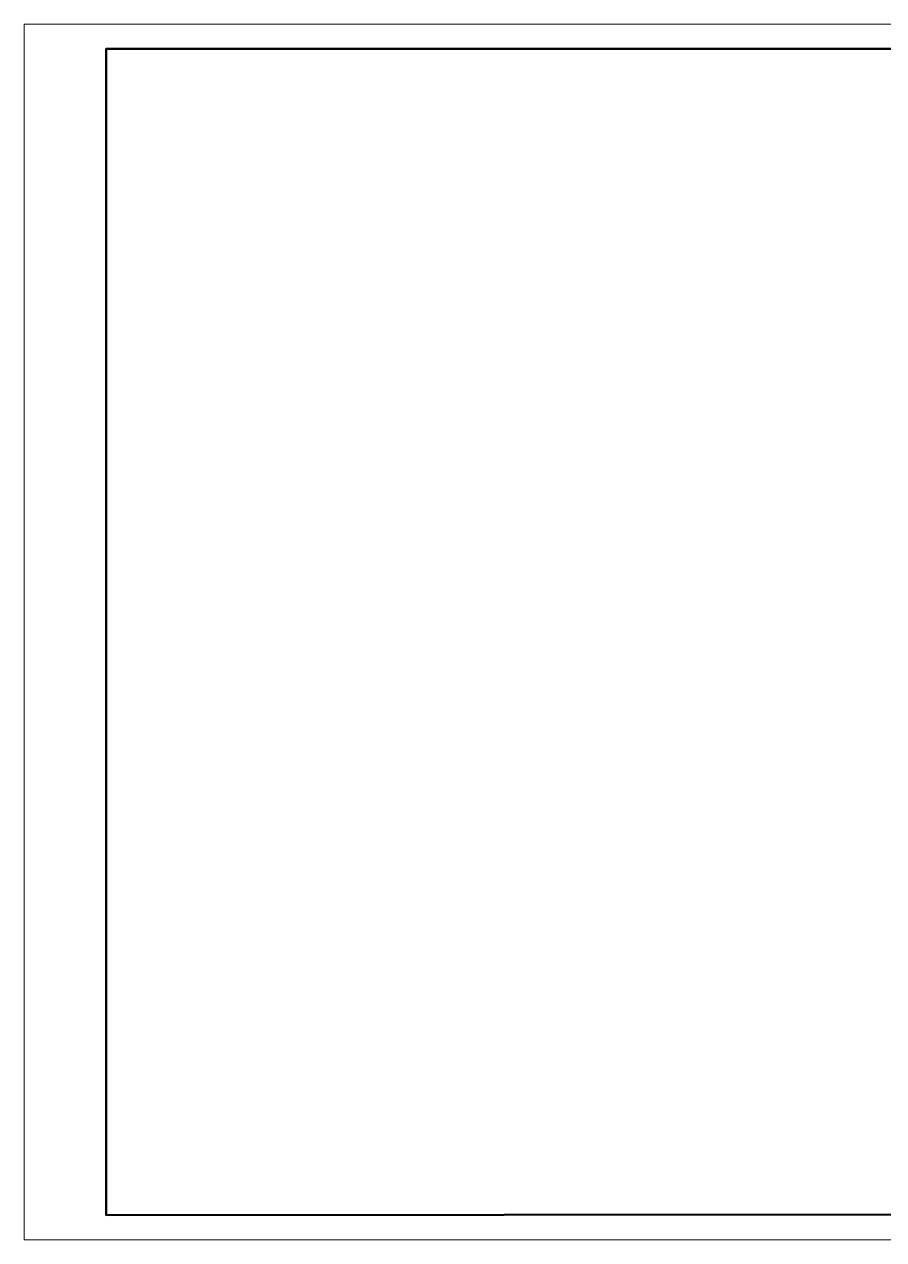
# Paper-space layout 'A3S' of a CAD drawing. Header units: millimetres. Extents: x -366 to 54, y 172 to 469.
# Drawn here: x -366.1 to -156.1, y 171.8 to 468.8 of the extents above; entities that cross this region are included whole.
import ezdxf
from ezdxf.enums import TextEntityAlignment as Align

# ---------------------------------------------------------------- set-up
doc = ezdxf.new("R2010")
doc.units = ezdxf.units.MM
doc.header["$LTSCALE"] = 0.5
doc.layers.add('Border', color=7, linetype='Continuous', lineweight=0)
doc.layers.add('Border_TextCZAtr', color=7, linetype='Continuous')
doc.styles.add('Arial_4.0', font='arial.ttf', dxfattribs={"width": 0.9, "height": 4})
doc.styles.add('Arial_6.5', font='arial.ttf', dxfattribs={"width": 0.8, "height": 6.5})

# ---------------------------------------------------------------- blocks, each defined once
blk = doc.blocks.new('A3S_v03_CZ')
at = {"layer": 'Border', "color": 7, "linetype": 'Continuous', "lineweight": 0, "flags": 128}
blk.add_lwpolyline([(0, 0), (420, 0), (420, 297), (0, 297)], close=True, dxfattribs=at)
at = {"layer": 'Border', "color": 7, "linetype": 'Continuous', "lineweight": 50}
blk.add_lwpolyline([(214.54, 6.15), (20, 6), (20, 291), (412.5, 291), (412.5, 6.74)], dxfattribs=at)
at = {"layer": 'Border_TextCZAtr', "style": 'Arial_6.5', "width": 0.8}
blk.add_attdef('SUBJECT1', text='', height=4.55, dxfattribs=at).set_placement((358.23, 33.3), align=Align.MIDDLE_CENTER)
at = {"layer": 'Border_TextCZAtr', "style": 'Arial_4.0'}
blk.add_attdef('SUBJECT2', text='', height=2.8, dxfattribs=at).set_placement((358.23, 27.33), align=Align.MIDDLE_CENTER)
at = {"layer": 'Border_TextCZAtr', "style": 'Arial_4.0', "width": 0.9}
for tag, p in [('INDICATOR', (337.82, 16.73)), ('X', (366.68, 16.73)), ('NUMBER', (370.87, 16.73)), ('FOLIO', (393.68, 16.73)), ('REV', (403.83, 16.73))]:
    blk.add_attdef(tag, text='', height=2.8, dxfattribs=at).set_placement(p, align=Align.MIDDLE_LEFT)
at = {"layer": 'Border_TextCZAtr', "color": 7, "linetype": 'Continuous', "lineweight": 0, "style": 'Arial_4.0', "width": 0.9, "flags": 10}
blk.add_attdef('TP-', text='', height=2.8, dxfattribs=at).set_placement((360.82, 16.73), align=Align.MIDDLE_LEFT)

psp = doc.layouts.new('A3S')

# ---------------------------------------------------------------- block references
at = {"layer": 'Border'}
psp.add_blockref('A3S_v03_CZ', (-366.14, 171.75), dxfattribs=at)

doc.saveas('drawing.dxf')
